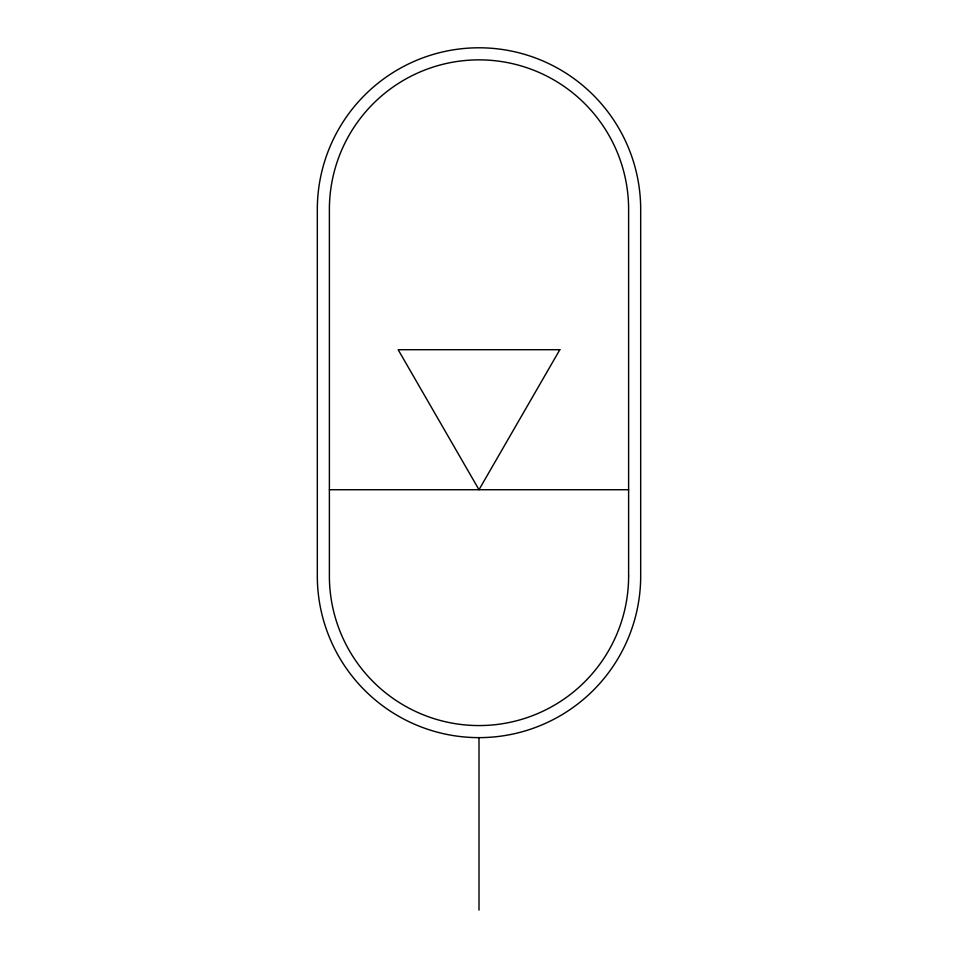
<?xml version="1.0" encoding="UTF-8"?>
<svg xmlns="http://www.w3.org/2000/svg" width="958" height="958" viewBox="0 0 958 958"><rect width="100%" height="100%" fill="white"/><g stroke="black" fill="none" stroke-linecap="round" stroke-linejoin="round"><path stroke-width="1.44" d="M329.384 489.73L628.616 489.73M479 737.636A161.686 161.686 0 0 1 317.314 575.962L317.314 209.479A161.686 161.686 0 0 1 479 47.792A161.686 161.686 0 0 1 640.686 209.479L640.686 575.962A161.686 161.686 0 0 1 479 737.636L479 910.1M559.843 349.706L479 489.73L398.157 349.706L559.843 349.706M628.616 575.962L628.616 209.479A149.616 149.616 0 0 0 479 59.863A149.616 149.616 0 0 0 329.384 209.479L329.384 575.962A149.616 149.616 0 0 0 479 725.565A149.616 149.616 0 0 0 628.616 575.962"/></g></svg>
